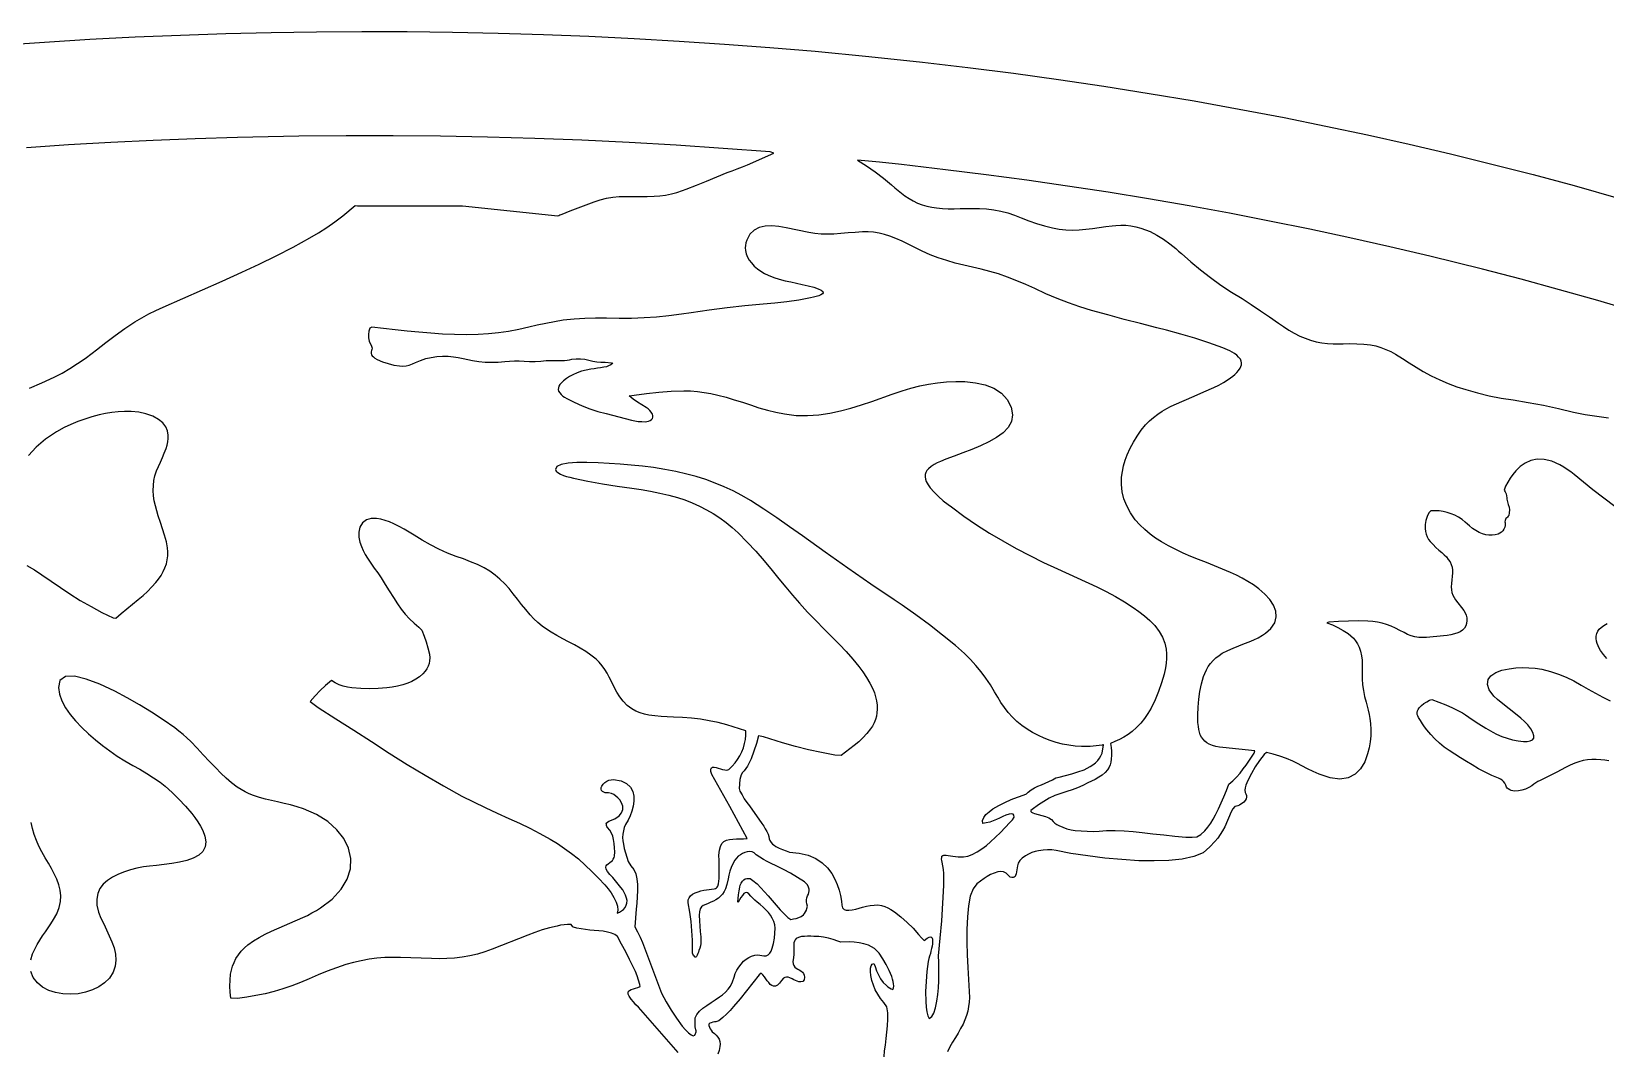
# Model space of a CAD drawing. Extents: x 0.6 to 24.6, y 0.2 to 12.2.
# Drawn here: x 10.96 to 18.5, y 7.35 to 12.24 of the extents above; entities that cross this region are included whole.
import ezdxf

# ---------------------------------------------------------------- set-up
doc = ezdxf.new("R2010")
doc.units = 0
doc.linetypes.add('0', pattern=[0])
doc.layers.add('1', color=7, linetype='0')

msp = doc.modelspace()

# ---------------------------------------------------------------- linework, layer by layer
at = {"layer": '1'}
for points in [[(10.800383, 12.177961), (11.017668, 12.193098), (11.235197, 12.20616), (11.452482, 12.217268), (11.670012, 12.226423), (11.887541, 12.233625), (12.10507, 12.238874), (12.322599, 12.24217), (12.540129, 12.243513), (12.757658, 12.242781), (12.975431, 12.240217), (13.192961, 12.235701), (13.41049, 12.229109), (13.627775, 12.220686), (13.845304, 12.210188), (14.06259, 12.197859), (14.279631, 12.183455), (14.496672, 12.167219), (14.713469, 12.148909), (14.972258, 12.12425), (15.228849, 12.096785), (15.446867, 12.071272), (15.66464, 12.04344), (15.881926, 12.013533), (16.099211, 11.981306), (16.315763, 11.947004), (16.532316, 11.910383), (16.748381, 11.871687), (16.963957, 11.830671), (17.163908, 11.790388), (17.363615, 11.74803), (17.56259, 11.703474), (17.76132, 11.656965), (17.959318, 11.608259), (18.157072, 11.5576), (18.354094, 11.504744), (18.576017, 11.441999)], [(10.946379, 10.533552), (11.005705, 10.558943), (11.064054, 10.586164), (11.102385, 10.606184), (11.139982, 10.627913), (11.176603, 10.651106), (11.212248, 10.675764), (11.246672, 10.701887), (11.266935, 10.717268), (11.311857, 10.752424), (11.357512, 10.786482), (11.403898, 10.819441), (11.451262, 10.851301), (11.484221, 10.870955), (11.517912, 10.889265), (11.552336, 10.906355), (11.587248, 10.922224), (11.681486, 10.96385), (11.775724, 11.005476), (11.869963, 11.047224), (11.964201, 11.088972), (12.047209, 11.127546), (12.129484, 11.167952), (12.210783, 11.210188), (12.291105, 11.254133), (12.331877, 11.278547), (12.371916, 11.304182), (12.410978, 11.331038), (12.449308, 11.359236), (12.507658, 11.408918), (12.519133, 11.408064), (12.541105, 11.407454), (12.97299, 11.407942), (13.002775, 11.407698), (13.023039, 11.406965), (13.479094, 11.360579), (13.484465, 11.362165), (13.489836, 11.364119), (13.495207, 11.366194), (13.500334, 11.368513), (13.538664, 11.383528), (13.576994, 11.398298), (13.615324, 11.412947), (13.653898, 11.427351), (13.683439, 11.436995), (13.713469, 11.444441), (13.743986, 11.449568), (13.774748, 11.452375), (13.805754, 11.452986), (13.839689, 11.452375), (13.873869, 11.452253), (13.907804, 11.45262), (13.94174, 11.453352), (13.969328, 11.455549), (13.996916, 11.459333), (14.02426, 11.464949), (14.050871, 11.472273), (14.077238, 11.481184), (14.095304, 11.487776), (14.144621, 11.506941), (14.193693, 11.526472), (14.242521, 11.54637), (14.291349, 11.566755), (14.316008, 11.575911), (14.340666, 11.585188), (14.36508, 11.594709), (14.389494, 11.604353), (14.515471, 11.660017), (14.498869, 11.665876), (14.273283, 11.683088), (14.047453, 11.698103), (13.821379, 11.711042), (13.595304, 11.721785), (13.36923, 11.730452), (13.143156, 11.736799), (12.916838, 11.741072), (12.690519, 11.743269), (12.464201, 11.743147), (12.237883, 11.74095), (11.943449, 11.734968), (11.740812, 11.728743), (11.53842, 11.720808), (11.336027, 11.711042), (11.133635, 11.699568), (10.931486, 11.68614)], [(18.649992, 10.899397), (18.467131, 10.953596), (18.283537, 11.005842), (18.099455, 11.056013), (17.914885, 11.104231), (17.662687, 11.166609), (17.471037, 11.211409), (17.279142, 11.254255), (17.08676, 11.295271), (16.893888, 11.334455), (16.700773, 11.371809), (16.50717, 11.407331), (16.313322, 11.441023), (16.11923, 11.472761), (15.92465, 11.502668), (15.729826, 11.530622), (15.535002, 11.556746), (15.339689, 11.581038), (15.234221, 11.593367), (15.128508, 11.605207), (15.022795, 11.61656), (14.917082, 11.627424), (14.959562, 11.60008), (15.001066, 11.571028), (15.041105, 11.540388), (15.080168, 11.508162), (15.096037, 11.494734), (15.11215, 11.48155), (15.128263, 11.468489), (15.144621, 11.455671), (15.164152, 11.44261), (15.184416, 11.431013), (15.205656, 11.421003), (15.227629, 11.41258), (15.25009, 11.405867), (15.273039, 11.400862), (15.296232, 11.397566), (15.324308, 11.395124), (15.352629, 11.393782), (15.380949, 11.393782), (15.409269, 11.395002), (15.428801, 11.395491), (15.448332, 11.395735), (15.467131, 11.395735), (15.501554, 11.395491), (15.535978, 11.393293), (15.570402, 11.388899), (15.604338, 11.382429), (15.637785, 11.373884), (15.6705, 11.363386), (15.702726, 11.350813), (15.739347, 11.336409), (15.776213, 11.323469), (15.81381, 11.311995), (15.851896, 11.302107), (15.883635, 11.296003), (15.915861, 11.292341), (15.948332, 11.290876), (15.980558, 11.291975), (16.012785, 11.295271), (16.044279, 11.299788), (16.075773, 11.304182), (16.107512, 11.308455), (16.139006, 11.312483), (16.156828, 11.31407), (16.180754, 11.315046), (16.204679, 11.314314), (16.228605, 11.31175), (16.252287, 11.307356), (16.27548, 11.301252), (16.298185, 11.29344), (16.320158, 11.283918), (16.352873, 11.266706), (16.384611, 11.247419), (16.41464, 11.225935), (16.443449, 11.20262), (16.457121, 11.190901), (16.470549, 11.179426), (16.515959, 11.139143), (16.562834, 11.100569), (16.610929, 11.063581), (16.660246, 11.028181), (16.710539, 10.994612), (16.762297, 10.962751), (16.805998, 10.934187), (16.849699, 10.905134), (16.892668, 10.875593), (16.935637, 10.845564), (16.960539, 10.828474), (16.985929, 10.812483), (17.012053, 10.797346), (17.038664, 10.783186), (17.064054, 10.772566), (17.090178, 10.763533), (17.117033, 10.756453), (17.144133, 10.750959), (17.171476, 10.747419), (17.199064, 10.74571), (17.226652, 10.745832), (17.245939, 10.746321), (17.279142, 10.747297), (17.312346, 10.746809), (17.345304, 10.744734), (17.378263, 10.741072), (17.40341, 10.735945), (17.427824, 10.728743), (17.45175, 10.719587), (17.474943, 10.708723), (17.49716, 10.695906), (17.530363, 10.675398), (17.563566, 10.65489), (17.597013, 10.634382), (17.630217, 10.613997), (17.669279, 10.592756), (17.709318, 10.573225), (17.75009, 10.555769), (17.791838, 10.540144), (17.834074, 10.526472), (17.889982, 10.510603), (17.946623, 10.497175), (18.003752, 10.486067), (18.061369, 10.477278), (18.134367, 10.465559), (18.207121, 10.452009), (18.279387, 10.436506), (18.351164, 10.41905), (18.406828, 10.408064), (18.462736, 10.398787), (18.518888, 10.391218)], [(10.932951, 9.683943), (10.969328, 9.662214), (11.004728, 9.638899), (11.139006, 9.547956), (11.189299, 9.51634), (11.241056, 9.486555), (11.293547, 9.458845), (11.347258, 9.43321), (11.359221, 9.431135), (11.386076, 9.45384), (11.412931, 9.476301), (11.440275, 9.498518), (11.467619, 9.520369), (11.490324, 9.539412), (11.512053, 9.559431), (11.532804, 9.580549), (11.55258, 9.602522), (11.565275, 9.618757), (11.57675, 9.635969), (11.58676, 9.654036), (11.595304, 9.672834), (11.602385, 9.692244), (11.606535, 9.711164), (11.608976, 9.73033), (11.609465, 9.749617), (11.608, 9.768904), (11.602873, 9.797102), (11.594084, 9.828352), (11.584562, 9.85948), (11.574553, 9.890364), (11.56381, 9.921125), (11.556486, 9.945051), (11.54965, 9.968855), (11.544523, 9.993147), (11.541105, 10.017805), (11.53964, 10.042585), (11.539885, 10.067366), (11.54257, 10.090925), (11.547697, 10.113997), (11.554777, 10.13658), (11.564299, 10.158308), (11.574064, 10.179426), (11.583342, 10.200788), (11.592375, 10.222395), (11.60092, 10.244001), (11.605803, 10.259871), (11.609221, 10.276106), (11.611174, 10.292463), (11.611662, 10.309065), (11.608, 10.329573), (11.599699, 10.348982), (11.585539, 10.36717), (11.565275, 10.383894), (11.537199, 10.399153), (11.504484, 10.410872), (11.469816, 10.418196), (11.433195, 10.421736), (11.402189, 10.421858), (11.371428, 10.420271), (11.340666, 10.416975), (11.310148, 10.41197), (11.279875, 10.405256), (11.245207, 10.396223), (11.211027, 10.385725), (11.177336, 10.37364), (11.144377, 10.359968), (11.111906, 10.344831), (11.075529, 10.324568), (11.023039, 10.289412), (10.978361, 10.251326), (10.940763, 10.210798)], [(18.548918, 9.966658), (18.443693, 10.04698), (18.354826, 10.1201), (18.338469, 10.132429), (18.321379, 10.144148), (18.304045, 10.155256), (18.286222, 10.16551), (18.246672, 10.183088), (18.210051, 10.191755), (18.177092, 10.192488), (18.147062, 10.186384), (18.119963, 10.174299), (18.096037, 10.157576), (18.074308, 10.136946), (18.060148, 10.119856), (18.047453, 10.101912), (18.035734, 10.083113), (18.025236, 10.063581), (18.0184, 10.044905), (18.023527, 10.036604), (18.027433, 10.027571), (18.030119, 10.018171), (18.031096, 10.008406), (18.032072, 10.00157), (18.033293, 9.994856), (18.035002, 9.988264), (18.036955, 9.981672), (18.03842, 9.975813), (18.042082, 9.963118), (18.043791, 9.949934), (18.043303, 9.93675), (18.040861, 9.923689), (18.037931, 9.919783), (18.034513, 9.915998), (18.030851, 9.91258), (18.027189, 9.909285), (18.024504, 9.904402), (18.023039, 9.899031), (18.022306, 9.893538), (18.023039, 9.888044), (18.023527, 9.885115), (18.023283, 9.875837), (18.02133, 9.866682), (18.017668, 9.858137), (18.012541, 9.850325), (18.006193, 9.843611), (17.998625, 9.83824), (17.99008, 9.834333), (17.975431, 9.830305), (17.960295, 9.828352), (17.945158, 9.828474), (17.930021, 9.830671), (17.915373, 9.834822), (17.898527, 9.842146), (17.88217, 9.851057), (17.866789, 9.861433), (17.852629, 9.873152), (17.842131, 9.882063), (17.832121, 9.89073), (17.81674, 9.903303), (17.800138, 9.914534), (17.78256, 9.924055), (17.76425, 9.93199), (17.745451, 9.938215), (17.72592, 9.94261), (17.706144, 9.945173), (17.686369, 9.946028), (17.666349, 9.944929), (17.656828, 9.935774), (17.649015, 9.917707), (17.643644, 9.899031), (17.640226, 9.879622), (17.63925, 9.86009), (17.640959, 9.84654), (17.644377, 9.833357), (17.649504, 9.820784), (17.656096, 9.808943), (17.664396, 9.798079), (17.67758, 9.783918), (17.691252, 9.770369), (17.705412, 9.757551), (17.720304, 9.745222), (17.731291, 9.735212), (17.741545, 9.72447), (17.750822, 9.712996), (17.759367, 9.700788), (17.765226, 9.688459), (17.769133, 9.675398), (17.770842, 9.661848), (17.770842, 9.648176), (17.769133, 9.63133), (17.767424, 9.614363), (17.765959, 9.597517), (17.764494, 9.580549), (17.765471, 9.567366), (17.767912, 9.554304), (17.772306, 9.541731), (17.77841, 9.52989), (17.785734, 9.518904), (17.825285, 9.468489), (17.832121, 9.457258), (17.83676, 9.445051), (17.839445, 9.432234), (17.840178, 9.419172), (17.838469, 9.406233), (17.834806, 9.39366), (17.827726, 9.382795), (17.818693, 9.373518), (17.807951, 9.366072), (17.796232, 9.360823), (17.779631, 9.355452), (17.762785, 9.351301), (17.745451, 9.348249), (17.728117, 9.346418), (17.645842, 9.338362), (17.627287, 9.337751), (17.608976, 9.338972), (17.590666, 9.342024), (17.572844, 9.346907), (17.555754, 9.353376), (17.539152, 9.361555), (17.5184, 9.372419), (17.497404, 9.382673), (17.476164, 9.392317), (17.454435, 9.401228), (17.432707, 9.407576), (17.41049, 9.412336), (17.388029, 9.415388), (17.365324, 9.416731), (17.318449, 9.417463), (17.27133, 9.416975), (17.224455, 9.415144), (17.17758, 9.41197), (17.168303, 9.40904), (17.194914, 9.398664), (17.220793, 9.386457), (17.245695, 9.372663), (17.269865, 9.357283), (17.283049, 9.346785), (17.295256, 9.334944), (17.305754, 9.321882), (17.315031, 9.307722), (17.322599, 9.292585), (17.329679, 9.2722), (17.334562, 9.251204), (17.337492, 9.229841), (17.338224, 9.208235), (17.338224, 9.14012), (17.339933, 9.111799), (17.343596, 9.083723), (17.348967, 9.055891), (17.356291, 9.028425), (17.361418, 9.008894), (17.366301, 8.989363), (17.370695, 8.969709), (17.37509, 8.949934), (17.378263, 8.926741), (17.379484, 8.8972), (17.378752, 8.867659), (17.375822, 8.83824), (17.370695, 8.809187), (17.363615, 8.7805), (17.349699, 8.742903), (17.329924, 8.709455), (17.304045, 8.682844), (17.270842, 8.665144), (17.230314, 8.658796), (17.183928, 8.665632), (17.160002, 8.672956), (17.131437, 8.683943), (17.103361, 8.696028), (17.075773, 8.709333), (17.048674, 8.723616), (17.026945, 8.734602), (17.004972, 8.745344), (16.974455, 8.758894), (16.943205, 8.770247), (16.911222, 8.779524), (16.878752, 8.786726), (16.86801, 8.778059), (16.845549, 8.74864), (16.825041, 8.717878), (16.806242, 8.686018), (16.789152, 8.653181), (16.784025, 8.641951), (16.779875, 8.630354), (16.776945, 8.618391), (16.774748, 8.606306), (16.775724, 8.59593), (16.779875, 8.588728), (16.782072, 8.580793), (16.782316, 8.572493), (16.780607, 8.564314), (16.776213, 8.556501), (16.770597, 8.549421), (16.764006, 8.543562), (16.756437, 8.538801), (16.749357, 8.535139), (16.742033, 8.532087), (16.734465, 8.529524), (16.726652, 8.527693), (16.717131, 8.51634), (16.709074, 8.502058), (16.678556, 8.430159), (16.668303, 8.411726), (16.657072, 8.394026), (16.644865, 8.376814), (16.631681, 8.360456), (16.606779, 8.334089), (16.575529, 8.306623), (16.530607, 8.288191), (16.474699, 8.275984), (16.41049, 8.269148), (16.340178, 8.266951), (16.266447, 8.268415), (16.184416, 8.273664), (16.102629, 8.281111), (16.021086, 8.290998), (15.939787, 8.303083), (15.870207, 8.317488), (15.849211, 8.319929), (15.827971, 8.320539), (15.806974, 8.319441), (15.785978, 8.316389), (15.769377, 8.312483), (15.753019, 8.307112), (15.737394, 8.300276), (15.722502, 8.291975), (15.707121, 8.280745), (15.695646, 8.26866), (15.687834, 8.25633), (15.684416, 8.244246), (15.677824, 8.204939), (15.675383, 8.198103), (15.672697, 8.193098), (15.668303, 8.189436), (15.662931, 8.187483), (15.657316, 8.187605), (15.649504, 8.189802), (15.640226, 8.199568), (15.629484, 8.208845), (15.617521, 8.214216), (15.604094, 8.215803), (15.589689, 8.21446), (15.572355, 8.208845), (15.55551, 8.201643), (15.539396, 8.192976), (15.52426, 8.182966), (15.506437, 8.170515), (15.488859, 8.156843), (15.471281, 8.134016), (15.458097, 8.098249), (15.449308, 8.052351), (15.443937, 7.998762), (15.44174, 7.938093), (15.441252, 7.877302), (15.442472, 7.816511), (15.445646, 7.755842), (15.453947, 7.61241), (15.452971, 7.590437), (15.450285, 7.568708), (15.44589, 7.547102), (15.440031, 7.525984), (15.432463, 7.505354), (15.423185, 7.485456), (15.411467, 7.463362), (15.39926, 7.441511), (15.386564, 7.420027), (15.373381, 7.398787), (15.360441, 7.376081), (15.348967, 7.352644)], [(18.511076, 9.238142), (18.495207, 9.256575), (18.481047, 9.276228), (18.474699, 9.286726), (18.469328, 9.297834), (18.464689, 9.309309), (18.461271, 9.321028), (18.459562, 9.332991), (18.460051, 9.345198), (18.46298, 9.357038), (18.467863, 9.368025), (18.474943, 9.378035), (18.483488, 9.38658), (18.497404, 9.396345), (18.512053, 9.405012)], [(14.056486, 7.34886), (13.866545, 7.565657), (13.854582, 7.578108), (13.843107, 7.591047), (13.832365, 7.604719), (13.822355, 7.618757), (13.817717, 7.629011), (13.81674, 7.636702), (13.818937, 7.642439), (13.824064, 7.646711), (13.831388, 7.650251), (13.842375, 7.653425), (13.853117, 7.657087), (13.863859, 7.661116), (13.874357, 7.665632), (13.873869, 7.675032), (13.867521, 7.695906), (13.859953, 7.716413), (13.851652, 7.736677), (13.842375, 7.756453), (13.824308, 7.794294), (13.80551, 7.83177), (13.785978, 7.868879), (13.765959, 7.905622), (13.753508, 7.914534), (13.737883, 7.921247), (13.717375, 7.926252), (13.696867, 7.930159), (13.675871, 7.932844), (13.654875, 7.934431), (13.633879, 7.935896), (13.612883, 7.938093), (13.592131, 7.941023), (13.571379, 7.944563), (13.555265, 7.949324), (13.552336, 7.951277), (13.543791, 7.96324), (13.526701, 7.962751), (13.509611, 7.961164), (13.492765, 7.958723), (13.47592, 7.955183), (13.440031, 7.946394), (13.404631, 7.936262), (13.369719, 7.924543), (13.335295, 7.911604), (13.165129, 7.843611), (13.129972, 7.831038), (13.094084, 7.820417), (13.057707, 7.811872), (13.020842, 7.805525), (12.984221, 7.801741), (12.947599, 7.799421), (12.910734, 7.798567), (12.873869, 7.799055), (12.725676, 7.804182), (12.687834, 7.804792), (12.649748, 7.803572), (12.61215, 7.800398), (12.574553, 7.795515), (12.537199, 7.788801), (12.50009, 7.780256), (12.463713, 7.770002), (12.418547, 7.755354), (12.374113, 7.738997), (12.330168, 7.721052), (12.286955, 7.701521), (12.245939, 7.684065), (12.204191, 7.668196), (12.161711, 7.653913), (12.118986, 7.641462), (12.075773, 7.630598), (12.032072, 7.621443), (11.987883, 7.613997), (11.943693, 7.608259), (11.911222, 7.608992), (11.908293, 7.637556), (11.907072, 7.666243), (11.907804, 7.695051), (11.91049, 7.723616), (11.914152, 7.743269), (11.919767, 7.762434), (11.926847, 7.780989), (11.935637, 7.798933), (11.947599, 7.817244), (11.961271, 7.834455), (11.976408, 7.850203), (11.99301, 7.864607), (12.019865, 7.883406), (12.047697, 7.90074), (12.076506, 7.916365), (12.106047, 7.930525), (12.256437, 7.995955), (12.278654, 8.00633), (12.300383, 8.017683), (12.321623, 8.029768), (12.342375, 8.042585), (12.397306, 8.084333), (12.440763, 8.131453), (12.469816, 8.180281), (12.484953, 8.229963), (12.486906, 8.279646), (12.476164, 8.327864), (12.453703, 8.374128), (12.4205, 8.417097), (12.376554, 8.456038), (12.323088, 8.489485), (12.260344, 8.516829), (12.229582, 8.526594), (12.198332, 8.535383), (12.167082, 8.543196), (12.135344, 8.54991), (12.106291, 8.556257), (12.077238, 8.563459), (12.048429, 8.57176), (12.020109, 8.580793), (11.999601, 8.588972), (11.979826, 8.598372), (11.960539, 8.608992), (11.941984, 8.620832), (11.914885, 8.642195), (11.888517, 8.664656), (11.863371, 8.688093), (11.839201, 8.712751), (11.809416, 8.744612), (11.779387, 8.77635), (11.749357, 8.807966), (11.719084, 8.83946), (11.700773, 8.856794), (11.682219, 8.873518), (11.662931, 8.889875), (11.6434, 8.905622), (11.587492, 8.943586), (11.530607, 8.980085), (11.472746, 9.014997), (11.414152, 9.048445), (11.354582, 9.080305), (11.284025, 9.113874), (11.218351, 9.139143), (11.161711, 9.152937), (11.118254, 9.151594), (11.091642, 9.132307), (11.085295, 9.098616), (11.089933, 9.066877), (11.101652, 9.034407), (11.11923, 9.001936), (11.141447, 8.969587), (11.167326, 8.938215), (11.197599, 8.906843), (11.229094, 8.876692), (11.261808, 8.847761), (11.2955, 8.820417), (11.330656, 8.794416), (11.366545, 8.76988), (11.403654, 8.746809), (11.441496, 8.725325), (11.475187, 8.706404), (11.508146, 8.686506), (11.540617, 8.665754), (11.572355, 8.644026), (11.596281, 8.625227), (11.629972, 8.594709), (11.662687, 8.562727), (11.693937, 8.529646), (11.723722, 8.495222), (11.738859, 8.475691), (11.752775, 8.455305), (11.765715, 8.434187), (11.777189, 8.412336), (11.786955, 8.385359), (11.791105, 8.359358), (11.78842, 8.335188), (11.776945, 8.313215), (11.757414, 8.295271), (11.731535, 8.280989), (11.700529, 8.26988), (11.664885, 8.261457), (11.628752, 8.254622), (11.592375, 8.249495), (11.555754, 8.245832), (11.521818, 8.242414), (11.492033, 8.238752), (11.461271, 8.232771), (11.430998, 8.224836), (11.401457, 8.214949), (11.372404, 8.20323), (11.344328, 8.189558), (11.320158, 8.173689), (11.299894, 8.155256), (11.284025, 8.134382), (11.273039, 8.110945), (11.268156, 8.084211), (11.268888, 8.054792), (11.277189, 8.021833), (11.288176, 7.993513), (11.301847, 7.965071), (11.315031, 7.936628), (11.328215, 7.907942), (11.341154, 7.879255), (11.351408, 7.849836), (11.358488, 7.820295), (11.360685, 7.791121), (11.357512, 7.762068), (11.347746, 7.733259), (11.329435, 7.705427), (11.306242, 7.682112), (11.279142, 7.663435), (11.248137, 7.648542), (11.214201, 7.637678), (11.178556, 7.63072), (11.141935, 7.627913), (11.105558, 7.629622), (11.070646, 7.635725), (11.038176, 7.646345), (11.008635, 7.661848), (10.983976, 7.682234), (10.964201, 7.708479), (10.952482, 7.736433)], [(18.520353, 8.747663), (18.501066, 8.749617), (18.481535, 8.752424), (18.460539, 8.754133), (18.439299, 8.754011), (18.418303, 8.752058), (18.397551, 8.748274), (18.377287, 8.742659), (18.357512, 8.735334), (18.335295, 8.725813), (18.313566, 8.715559), (18.292082, 8.704451), (18.271086, 8.69261), (18.191008, 8.653547), (18.18051, 8.647932), (18.1705, 8.641706), (18.160734, 8.634993), (18.151457, 8.62779), (18.136564, 8.618635), (18.120695, 8.611311), (18.103849, 8.606184), (18.08676, 8.603132), (18.069181, 8.6024), (18.060881, 8.603254), (18.052824, 8.60533), (18.045012, 8.608381), (18.037687, 8.61241), (18.033781, 8.616194), (18.030607, 8.62071), (18.028166, 8.625471), (18.026457, 8.63072), (18.022062, 8.639631), (18.016203, 8.647566), (18.008879, 8.654402), (18.000578, 8.659773), (17.991545, 8.663679), (17.95883, 8.677229), (17.926847, 8.692488), (17.895842, 8.709333), (17.865568, 8.727644), (17.837736, 8.744368), (17.809904, 8.761457), (17.78256, 8.778791), (17.755217, 8.796492), (17.731047, 8.813337), (17.708097, 8.83177), (17.686369, 8.851912), (17.666349, 8.873518), (17.647795, 8.896467), (17.637053, 8.910505), (17.626799, 8.92491), (17.617033, 8.939802), (17.607756, 8.954939), (17.604094, 8.962141), (17.601896, 8.969954), (17.601408, 8.97801), (17.602629, 8.986067), (17.605558, 8.993635), (17.610441, 9.001081), (17.621916, 9.011824), (17.634123, 9.021467), (17.647306, 9.030134), (17.660978, 9.037703), (17.671476, 9.041121), (17.705168, 9.028547), (17.738127, 9.014997), (17.771086, 9.000471), (17.803312, 8.984968), (17.818205, 8.976545), (17.832853, 8.967634), (17.864592, 8.945295), (17.897062, 8.923933), (17.930021, 8.903425), (17.963713, 8.884016), (17.982023, 8.875105), (18.006681, 8.864119), (18.032316, 8.854963), (18.058439, 8.847883), (18.085051, 8.842878), (18.111906, 8.839827), (18.128508, 8.840071), (18.142912, 8.842634), (18.153898, 8.847761), (18.160246, 8.85594), (18.161711, 8.867537), (18.156584, 8.882795), (18.146086, 8.900862), (18.131681, 8.918928), (18.116056, 8.935896), (18.098967, 8.951643), (18.0809, 8.966047), (18.003508, 9.02635), (17.985929, 9.041731), (17.969816, 9.057478), (17.947355, 9.087141), (17.938322, 9.11363), (17.941496, 9.136213), (17.955412, 9.15489), (17.978117, 9.169783), (18.007658, 9.181013), (18.042814, 9.188704), (18.074064, 9.192366), (18.105314, 9.193953), (18.136564, 9.193342), (18.167814, 9.190657), (18.19882, 9.185896), (18.241056, 9.175764), (18.279142, 9.162703), (18.316252, 9.147444), (18.352629, 9.13011), (18.387785, 9.110579), (18.421721, 9.090437), (18.456144, 9.071028), (18.491056, 9.052473), (18.526457, 9.034773)], [(10.952238, 7.793684), (10.961027, 7.822615), (10.971037, 7.844954), (10.982267, 7.86656), (10.994963, 7.887556), (11.008635, 7.907698), (11.022062, 7.927229), (11.035246, 7.94676), (11.048429, 7.966413), (11.061613, 7.986189), (11.07675, 8.013777), (11.088224, 8.043684), (11.094572, 8.072371), (11.096037, 8.099958), (11.093351, 8.126692), (11.087004, 8.152815), (11.07675, 8.17967), (11.064787, 8.206038), (11.051359, 8.23155), (11.036467, 8.256208), (11.020842, 8.28282), (11.004484, 8.311018), (10.990812, 8.337751), (10.979094, 8.365339), (10.96884, 8.39366), (10.960783, 8.42259), (10.954435, 8.452009)], [(15.044523, 7.32762), (15.046965, 7.356184), (15.050871, 7.384626), (15.055021, 7.41551), (15.058439, 7.446394), (15.060881, 7.4774), (15.06259, 7.508528), (15.061857, 7.538435), (15.057951, 7.567244), (15.044035, 7.588728), (15.027189, 7.608259), (15.014006, 7.628279), (15.002531, 7.649397), (14.993254, 7.671492), (14.985929, 7.694319), (14.980803, 7.717756), (14.979094, 7.736555), (14.979338, 7.752424), (14.982267, 7.764631), (14.987638, 7.772322), (14.995695, 7.775007), (15.002043, 7.760359), (15.008635, 7.740095), (15.017424, 7.720564), (15.028166, 7.702253), (15.040861, 7.685163), (15.05551, 7.669538), (15.06259, 7.663801), (15.070158, 7.658674), (15.078215, 7.654402), (15.08676, 7.650984), (15.089933, 7.657209), (15.09091, 7.667952), (15.090422, 7.678694), (15.088713, 7.689314), (15.085539, 7.69969), (15.081144, 7.712873), (15.068449, 7.741804), (15.054045, 7.770124), (15.03842, 7.79759), (15.021574, 7.824324), (15.010588, 7.836653), (14.998137, 7.847273), (14.984465, 7.856184), (14.969572, 7.863142), (14.947355, 7.870344), (14.92465, 7.875349), (14.901457, 7.878157), (14.878019, 7.878767), (14.83676, 7.877424), (14.823088, 7.882673), (14.800871, 7.890852), (14.778166, 7.897322), (14.754728, 7.90196), (14.731291, 7.904646), (14.707609, 7.905622), (14.692717, 7.906111), (14.677824, 7.906111), (14.662931, 7.905622), (14.648039, 7.904646), (14.633635, 7.90074), (14.623625, 7.895002), (14.618498, 7.889143), (14.614836, 7.882429), (14.612394, 7.875105), (14.611662, 7.867414), (14.611418, 7.855574), (14.61215, 7.837996), (14.611418, 7.820417), (14.609465, 7.802961), (14.606291, 7.785627), (14.608, 7.773542), (14.611418, 7.765486), (14.616301, 7.758406), (14.622648, 7.752546), (14.630217, 7.748152), (14.637541, 7.744368), (14.645597, 7.740339), (14.652678, 7.734602), (14.658049, 7.727522), (14.661955, 7.719221), (14.663664, 7.710432), (14.661711, 7.697493), (14.654142, 7.68968), (14.645353, 7.686995), (14.636076, 7.687971), (14.627775, 7.690779), (14.619719, 7.694075), (14.611662, 7.697981), (14.604094, 7.702253), (14.593107, 7.706892), (14.585295, 7.709333), (14.577238, 7.7097), (14.569181, 7.708235), (14.561857, 7.704817), (14.55258, 7.694807), (14.543058, 7.680647), (14.532804, 7.671247), (14.523283, 7.666731), (14.514738, 7.666365), (14.506681, 7.669416), (14.498869, 7.675276), (14.491301, 7.684065), (14.483976, 7.693098), (14.476896, 7.702375), (14.470304, 7.711897), (14.463224, 7.72093), (14.455412, 7.728498), (14.445158, 7.721785), (14.415373, 7.682844), (14.385099, 7.64427), (14.354094, 7.606184), (14.322599, 7.568586), (14.306242, 7.550154), (14.288908, 7.532698), (14.270597, 7.516096), (14.251554, 7.500471), (14.238371, 7.496077), (14.230558, 7.4951), (14.22299, 7.493513), (14.215666, 7.491438), (14.208342, 7.488752), (14.2059, 7.486799), (14.204435, 7.484114), (14.203947, 7.481062), (14.204679, 7.478132), (14.207853, 7.47032), (14.211271, 7.462751), (14.215178, 7.455427), (14.219572, 7.448347), (14.230558, 7.439924), (14.239592, 7.432234), (14.24716, 7.422956), (14.253019, 7.412458), (14.256681, 7.400984), (14.258146, 7.389143), (14.257414, 7.37718), (14.253019, 7.35887), (14.246672, 7.341291)]]:
    msp.add_lwpolyline(points, dxfattribs=at)
for points in [[(14.803068, 11.272688), (14.773039, 11.271589), (14.74301, 11.272322), (14.713224, 11.275007), (14.683439, 11.279646), (14.575529, 11.302473), (14.540129, 11.308332), (14.506193, 11.311506), (14.474699, 11.31053), (14.44589, 11.304304), (14.420988, 11.291731), (14.40048, 11.271467), (14.385588, 11.242414), (14.381926, 11.230574), (14.379484, 11.218367), (14.378752, 11.205915), (14.379728, 11.193464), (14.383635, 11.177229), (14.389738, 11.161604), (14.397795, 11.147078), (14.408049, 11.133772), (14.421965, 11.119246), (14.437101, 11.106184), (14.453459, 11.094343), (14.470793, 11.084089), (14.488859, 11.0753), (14.515226, 11.064802), (14.542082, 11.055891), (14.569426, 11.048567), (14.597013, 11.04283), (14.624846, 11.037214), (14.652433, 11.031111), (14.680021, 11.024397), (14.707365, 11.017073), (14.728605, 11.009748), (14.74301, 11.003157), (14.750334, 10.997053), (14.752043, 10.991438), (14.748869, 10.986067), (14.741789, 10.981306), (14.731535, 10.976789), (14.719328, 10.972639), (14.706144, 10.969221), (14.692228, 10.966169), (14.635588, 10.955915), (14.578459, 10.947493), (14.52133, 10.940657), (14.463957, 10.935652), (14.377531, 10.927961), (14.291349, 10.918562), (14.205412, 10.907576), (14.119719, 10.89488), (14.072599, 10.888411), (14.013029, 10.880598), (13.953215, 10.874495), (13.8934, 10.870344), (13.833342, 10.867903), (13.773283, 10.867292), (13.713224, 10.868513), (13.661222, 10.868879), (13.609465, 10.867414), (13.557707, 10.864241), (13.505949, 10.859236), (13.464201, 10.852156), (13.422697, 10.844221), (13.381437, 10.83531), (13.340178, 10.825422), (13.292326, 10.81468), (13.243986, 10.805891), (13.195402, 10.799055), (13.146574, 10.79405), (13.097502, 10.790998), (13.040617, 10.790022), (12.983732, 10.790632), (12.926847, 10.792952), (12.870207, 10.79698), (12.813322, 10.801863), (12.756681, 10.807356), (12.700041, 10.813215), (12.6434, 10.819563), (12.587492, 10.8253), (12.577726, 10.822004), (12.57382, 10.806379), (12.571867, 10.790388), (12.572355, 10.774275), (12.574797, 10.758284), (12.58676, 10.735701), (12.588224, 10.73033), (12.588713, 10.724836), (12.58798, 10.719221), (12.586271, 10.713972), (12.584806, 10.70738), (12.584806, 10.700544), (12.58676, 10.694075), (12.590178, 10.688215), (12.59506, 10.683455), (12.602873, 10.677351), (12.612638, 10.671492), (12.638517, 10.660261), (12.665373, 10.65135), (12.692961, 10.644636), (12.720793, 10.640242), (12.736418, 10.639753), (12.752043, 10.641218), (12.767424, 10.644514), (12.782316, 10.649641), (12.796476, 10.656599), (12.821379, 10.666853), (12.846769, 10.675154), (12.873137, 10.681135), (12.899748, 10.685041), (12.926359, 10.68675), (12.953215, 10.686262), (12.98007, 10.683577), (13.002531, 10.679914), (13.025236, 10.675886), (13.047453, 10.671492), (13.069914, 10.666609), (13.100676, 10.661604), (13.131681, 10.658674), (13.162931, 10.657698), (13.193937, 10.658796), (13.224943, 10.661848), (13.248137, 10.663679), (13.27133, 10.664534), (13.294523, 10.664412), (13.317717, 10.663191), (13.344328, 10.661726), (13.371183, 10.661726), (13.397795, 10.663191), (13.424406, 10.666121), (13.50009, 10.665754), (13.512053, 10.666853), (13.524015, 10.668196), (13.535978, 10.670149), (13.547697, 10.672346), (13.568205, 10.674055), (13.588713, 10.674055), (13.608976, 10.67198), (13.62924, 10.668196), (13.648039, 10.663557), (13.667326, 10.660261), (13.686613, 10.65843), (13.706144, 10.657942), (13.737638, 10.655256), (13.743254, 10.652937), (13.733976, 10.645735), (13.723478, 10.639997), (13.712492, 10.635969), (13.700773, 10.633528), (13.685148, 10.631208), (13.669523, 10.628889), (13.653654, 10.626692), (13.638029, 10.624495), (13.615568, 10.620222), (13.593596, 10.614363), (13.572111, 10.606916), (13.551115, 10.597883), (13.535978, 10.589216), (13.52133, 10.579451), (13.507658, 10.568586), (13.494719, 10.556746), (13.489347, 10.55052), (13.485197, 10.54344), (13.482512, 10.535505), (13.481535, 10.527327), (13.483244, 10.519636), (13.488859, 10.510725), (13.495695, 10.50279), (13.503508, 10.496077), (13.512541, 10.490583), (13.522795, 10.484236), (13.558683, 10.465803), (13.595793, 10.449324), (13.63339, 10.434797), (13.671965, 10.422224), (13.711027, 10.411848), (13.832609, 10.380964), (13.848967, 10.377302), (13.865568, 10.374617), (13.882414, 10.373152), (13.89926, 10.372663), (13.907072, 10.373762), (13.91464, 10.375837), (13.921965, 10.379133), (13.928556, 10.383284), (13.933195, 10.388655), (13.935881, 10.395369), (13.935881, 10.402571), (13.933683, 10.409407), (13.928312, 10.418806), (13.921476, 10.427351), (13.913176, 10.434553), (13.904142, 10.440535), (13.882414, 10.453108), (13.861418, 10.46678), (13.841154, 10.481428), (13.821623, 10.497053), (13.845304, 10.500227), (13.904631, 10.508284), (13.964201, 10.514387), (14.023771, 10.518538), (14.083586, 10.520857), (14.116545, 10.520124), (14.14926, 10.517683), (14.181974, 10.513655), (14.214445, 10.508039), (14.246672, 10.500837), (14.286467, 10.489973), (14.326017, 10.478498), (14.365324, 10.466169), (14.404387, 10.453108), (14.444426, 10.440046), (14.484953, 10.42845), (14.525724, 10.41844), (14.566984, 10.410017), (14.623381, 10.403181), (14.678068, 10.401838), (14.731535, 10.405378), (14.784025, 10.413069), (14.835051, 10.424299), (14.885832, 10.437605), (14.935881, 10.452986), (14.985197, 10.47032), (15.082609, 10.505232), (15.131437, 10.521467), (15.173185, 10.534163), (15.215422, 10.544783), (15.258146, 10.553205), (15.301359, 10.559553), (15.344572, 10.563581), (15.388273, 10.565413), (15.43173, 10.565046), (15.482267, 10.559797), (15.529387, 10.549299), (15.571379, 10.532942), (15.607267, 10.510115), (15.635588, 10.480085), (15.654875, 10.441999), (15.660734, 10.406477), (15.655119, 10.374617), (15.639494, 10.345808), (15.615324, 10.320173), (15.584318, 10.29698), (15.547697, 10.276228), (15.506681, 10.257307), (15.464933, 10.239607), (15.422941, 10.223249), (15.380217, 10.208235), (15.340666, 10.193342), (15.314543, 10.182844), (15.299162, 10.176008), (15.284269, 10.167707), (15.270353, 10.158186), (15.25717, 10.147444), (15.25009, 10.139265), (15.244963, 10.129744), (15.242033, 10.119246), (15.241301, 10.108503), (15.24301, 10.097761), (15.24716, 10.085676), (15.255461, 10.070906), (15.265226, 10.056379), (15.284758, 10.034285), (15.305754, 10.013533), (15.328215, 9.994123), (15.351652, 9.976301), (15.36801, 9.964094), (15.42758, 9.920637), (15.488371, 9.879011), (15.550383, 9.839094), (15.613615, 9.80113), (15.677824, 9.764997), (15.743254, 9.730696), (15.809416, 9.698347), (15.876554, 9.667952), (16.064787, 9.58177), (16.109709, 9.559431), (16.153898, 9.535505), (16.197111, 9.509871), (16.239347, 9.482649), (16.266935, 9.462996), (16.293303, 9.441877), (16.318693, 9.419294), (16.342619, 9.395491), (16.363859, 9.367903), (16.379972, 9.339582), (16.390715, 9.310896), (16.397306, 9.281721), (16.399504, 9.259504), (16.399748, 9.237165), (16.398283, 9.214949), (16.394865, 9.192854), (16.388273, 9.162947), (16.375822, 9.120832), (16.361174, 9.079329), (16.344328, 9.038801), (16.325041, 8.99925), (16.310392, 8.974104), (16.293791, 8.950178), (16.27548, 8.927595), (16.255461, 8.906477), (16.233976, 8.886946), (16.214689, 8.872786), (16.194426, 8.86009), (16.173185, 8.848982), (16.151213, 8.83946), (16.131193, 8.830793), (16.13339, 8.81175), (16.134611, 8.792707), (16.135099, 8.773542), (16.134367, 8.754377), (16.132658, 8.741194), (16.128996, 8.728376), (16.123625, 8.716047), (16.116789, 8.704695), (16.10507, 8.691511), (16.090178, 8.67906), (16.07382, 8.668196), (16.056974, 8.658308), (16.03964, 8.649153), (16.021818, 8.640852), (15.997404, 8.628767), (15.972502, 8.618025), (15.946867, 8.608625), (15.920988, 8.600447), (15.892668, 8.590681), (15.864347, 8.580183), (15.837004, 8.567488), (15.810637, 8.552717), (15.78549, 8.535994), (15.75424, 8.514265), (15.749113, 8.508528), (15.748137, 8.504011), (15.751066, 8.500349), (15.757414, 8.497175), (15.766203, 8.494246), (15.783781, 8.489851), (15.801115, 8.484968), (15.818449, 8.479719), (15.835539, 8.47386), (15.84799, 8.465315), (15.85507, 8.456648), (15.863371, 8.448835), (15.872404, 8.442122), (15.88217, 8.436628), (15.901213, 8.428328), (15.920988, 8.421736), (15.941252, 8.416853), (15.96176, 8.413679), (15.990324, 8.410749), (16.019133, 8.409285), (16.047941, 8.40904), (16.07675, 8.410261), (16.110929, 8.412703), (16.153654, 8.41258), (16.196623, 8.410994), (16.239347, 8.407942), (16.281828, 8.403547), (16.334318, 8.397444), (16.386808, 8.391829), (16.439543, 8.386457), (16.492033, 8.381453), (16.521818, 8.380598), (16.545012, 8.383284), (16.564543, 8.394636), (16.583586, 8.411848), (16.59799, 8.429548), (16.611418, 8.447981), (16.623381, 8.46739), (16.634123, 8.487532), (16.649015, 8.516462), (16.661955, 8.545759), (16.67465, 8.575178), (16.686857, 8.604719), (16.698576, 8.634504), (16.717375, 8.651228), (16.735197, 8.669172), (16.751799, 8.688215), (16.767179, 8.708235), (16.780607, 8.726789), (16.793791, 8.74571), (16.806486, 8.764753), (16.818937, 8.784163), (16.822355, 8.795515), (16.669767, 8.810896), (16.652922, 8.812971), (16.63632, 8.816389), (16.619963, 8.821394), (16.604094, 8.82762), (16.593107, 8.833723), (16.583097, 8.841413), (16.574553, 8.850447), (16.567228, 8.860701), (16.561369, 8.871809), (16.557463, 8.883772), (16.554045, 8.896589), (16.551847, 8.911482), (16.549894, 8.930159), (16.549162, 8.967512), (16.550627, 9.004866), (16.554045, 9.042097), (16.55966, 9.078962), (16.567472, 9.115583), (16.577238, 9.151594), (16.582609, 9.165754), (16.590178, 9.182844), (16.599699, 9.198957), (16.610441, 9.214216), (16.622648, 9.228376), (16.63632, 9.241194), (16.650969, 9.252668), (16.666838, 9.262678), (16.692961, 9.275618), (16.719328, 9.287703), (16.746183, 9.298689), (16.773527, 9.308821), (16.795744, 9.317488), (16.817472, 9.327009), (16.838713, 9.337507), (16.859709, 9.348982), (16.874601, 9.358992), (16.89926, 9.380964), (16.918303, 9.408552), (16.925871, 9.43675), (16.923674, 9.464949), (16.912687, 9.493025), (16.894377, 9.520369), (16.870207, 9.546736), (16.841642, 9.57176), (16.816252, 9.590315), (16.789885, 9.607527), (16.762541, 9.623396), (16.734709, 9.6378), (16.7059, 9.650618), (16.667814, 9.666609), (16.629728, 9.682112), (16.591398, 9.697493), (16.553068, 9.712385), (16.516203, 9.727156), (16.479826, 9.743025), (16.443693, 9.759871), (16.408293, 9.777693), (16.374601, 9.79698), (16.346769, 9.81468), (16.320402, 9.834333), (16.295256, 9.855574), (16.271574, 9.878523), (16.249601, 9.903059), (16.226164, 9.935774), (16.208097, 9.969099), (16.195158, 10.003035), (16.186857, 10.037458), (16.183195, 10.072371), (16.183683, 10.107527), (16.18759, 10.134871), (16.193449, 10.16197), (16.201017, 10.188459), (16.210783, 10.214338), (16.224455, 10.245344), (16.24008, 10.275251), (16.257902, 10.304182), (16.277433, 10.33177), (16.298674, 10.358015), (16.316984, 10.376448), (16.336271, 10.393538), (16.357023, 10.409163), (16.378508, 10.423445), (16.401213, 10.436018), (16.418547, 10.445051), (16.436369, 10.45384), (16.483732, 10.47447), (16.531096, 10.495344), (16.578459, 10.516218), (16.625578, 10.537214), (16.649504, 10.548689), (16.672697, 10.561506), (16.695158, 10.575666), (16.716642, 10.591047), (16.726652, 10.599592), (16.735929, 10.60887), (16.744474, 10.619001), (16.752043, 10.629744), (16.755949, 10.637434), (16.758146, 10.645857), (16.758635, 10.654402), (16.757414, 10.662947), (16.753263, 10.672712), (16.745207, 10.682966), (16.735929, 10.692122), (16.725676, 10.699934), (16.714445, 10.706404), (16.703459, 10.712385), (16.692228, 10.717878), (16.680754, 10.722883), (16.669035, 10.7274), (16.602629, 10.750837), (16.53549, 10.772566), (16.467863, 10.792585), (16.399748, 10.810896), (16.353117, 10.823225), (16.274504, 10.843), (16.196135, 10.863386), (16.117765, 10.884748), (16.039885, 10.906721), (15.983976, 10.924055), (15.928801, 10.943098), (15.874357, 10.96385), (15.820402, 10.986433), (15.767179, 11.010725), (15.724211, 11.030256), (15.680998, 11.048567), (15.637053, 11.065535), (15.592619, 11.081404), (15.551359, 11.093122), (15.509855, 11.103987), (15.468107, 11.114119), (15.426359, 11.123396), (15.385344, 11.133284), (15.344816, 11.145002), (15.304777, 11.15843), (15.265471, 11.173567), (15.226652, 11.190413), (15.18881, 11.208845), (15.160246, 11.223738), (15.130949, 11.237654), (15.101652, 11.250715), (15.071623, 11.2628), (15.046232, 11.270857), (15.020597, 11.276838), (14.99423, 11.280867), (14.967863, 11.28282), (14.941252, 11.282698), (14.906584, 11.280622), (14.87216, 11.278303), (14.837492, 11.275618)], [(15.71591, 8.583357), (15.726896, 8.589338), (15.735197, 8.597151), (15.750334, 8.607649), (15.765959, 8.616926), (15.78256, 8.625105), (15.799406, 8.632063), (15.816984, 8.639509), (15.834562, 8.647444), (15.851652, 8.655989), (15.868742, 8.6649), (15.883879, 8.669294), (15.914396, 8.67613), (15.94467, 8.684309), (15.974455, 8.69383), (16.003752, 8.704695), (16.0184, 8.711531), (16.032804, 8.719465), (16.046232, 8.728376), (16.059172, 8.738264), (16.069181, 8.74803), (16.077726, 8.759138), (16.084806, 8.771101), (16.090178, 8.78404), (16.097502, 8.823103), (16.094572, 8.823347), (16.089933, 8.822493), (16.076017, 8.820173), (16.061857, 8.818342), (16.047941, 8.816999), (16.033781, 8.816145), (15.992033, 8.816023), (15.961271, 8.817976), (15.930754, 8.821882), (15.90048, 8.827497), (15.870451, 8.835066), (15.841154, 8.844465), (15.812346, 8.855574), (15.784513, 8.868391), (15.75717, 8.882917), (15.731047, 8.899153), (15.7059, 8.916853), (15.68173, 8.93614), (15.660246, 8.95677), (15.640226, 8.978865), (15.621672, 9.00218), (15.604826, 9.026716), (15.589689, 9.052351), (15.582121, 9.064924), (15.574553, 9.077375), (15.554533, 9.110823), (15.532804, 9.143171), (15.509611, 9.174421), (15.484953, 9.204573), (15.458586, 9.233381), (15.430998, 9.260847), (15.401945, 9.286848), (15.387541, 9.299421), (15.325285, 9.350203), (15.261808, 9.399519), (15.196867, 9.447126), (15.130949, 9.493025), (15.092863, 9.519392), (14.981779, 9.594465), (14.871428, 9.670515), (14.761808, 9.747663), (14.652922, 9.825788), (14.591642, 9.869246), (14.529631, 9.912092), (14.467375, 9.954084), (14.404387, 9.995344), (14.363127, 10.019026), (14.32089, 10.040876), (14.277922, 10.060896), (14.233976, 10.078962), (14.189299, 10.095198), (14.144133, 10.109602), (14.098234, 10.121931), (14.0455, 10.134016), (13.992277, 10.144392), (13.939054, 10.152937), (13.885344, 10.159773), (13.831388, 10.1649), (13.778654, 10.169538), (13.725676, 10.173201), (13.672697, 10.175764), (13.619719, 10.177229), (13.571135, 10.176497), (13.529142, 10.173323), (13.496428, 10.167097), (13.475431, 10.157331), (13.469084, 10.143415), (13.472013, 10.135481), (13.479582, 10.128645), (13.49301, 10.121321), (13.50717, 10.115095), (13.521818, 10.109968), (13.536711, 10.106184), (13.554533, 10.101789), (13.624357, 10.08824), (13.694426, 10.075788), (13.764738, 10.064558), (13.835295, 10.054304), (13.879972, 10.047468), (13.924406, 10.039656), (13.968596, 10.030745), (14.012785, 10.020979), (14.053312, 10.009382), (14.089201, 9.997541), (14.124601, 9.983992), (14.159025, 9.968367), (14.192717, 9.951155), (14.225431, 9.932112), (14.25717, 9.91136), (14.287443, 9.888899), (14.31674, 9.864973), (14.344816, 9.83946), (14.387297, 9.796125), (14.428801, 9.75157), (14.46884, 9.705793), (14.507658, 9.65904), (14.540129, 9.61949), (14.572844, 9.580183), (14.606047, 9.541121), (14.63925, 9.50218), (14.677824, 9.460432), (14.717131, 9.419294), (14.75717, 9.378645), (14.797697, 9.338728), (14.8309, 9.305159), (14.863127, 9.270613), (14.894133, 9.23509), (14.923918, 9.198591), (14.942717, 9.173323), (14.960051, 9.147078), (14.97592, 9.119978), (14.990324, 9.092024), (14.998137, 9.073347), (15.003996, 9.054182), (15.00839, 9.034529), (15.011076, 9.014509), (15.012053, 8.994368), (15.010588, 8.977522), (15.007658, 8.960798), (15.002775, 8.944563), (14.996428, 8.928938), (14.988615, 8.913923), (14.979338, 8.899763), (14.962004, 8.87779), (14.943205, 8.857038), (14.922941, 8.837873), (14.901213, 8.820051), (14.838469, 8.772566), (14.808195, 8.774641), (14.744963, 8.78636), (14.681974, 8.800032), (14.619474, 8.815657), (14.557463, 8.833113), (14.496183, 8.852522), (14.46591, 8.862532), (14.441984, 8.867292), (14.432463, 8.829695), (14.4205, 8.792707), (14.40634, 8.756575), (14.389738, 8.721418), (14.381437, 8.710066), (14.373137, 8.699812), (14.365812, 8.690657), (14.359709, 8.680525), (14.355314, 8.669538), (14.352629, 8.658064), (14.349455, 8.614485), (14.353361, 8.602278), (14.363371, 8.583601), (14.374113, 8.56529), (14.385832, 8.547712), (14.398527, 8.530745), (14.459074, 8.447004), (14.467131, 8.434553), (14.474943, 8.421858), (14.481779, 8.408796), (14.488371, 8.395491), (14.491301, 8.383772), (14.493254, 8.373884), (14.496916, 8.364485), (14.502287, 8.35594), (14.509123, 8.348372), (14.516935, 8.342146), (14.524992, 8.337019), (14.541105, 8.329084), (14.557707, 8.32176), (14.574308, 8.315046), (14.591398, 8.308943), (14.637785, 8.305159), (14.681242, 8.295149), (14.717863, 8.27928), (14.748381, 8.25865), (14.773527, 8.234358), (14.793547, 8.207258), (14.809172, 8.17906), (14.819914, 8.153669), (14.828703, 8.127668), (14.835539, 8.100935), (14.840178, 8.073835), (14.842619, 8.055159), (14.845304, 8.042097), (14.852629, 8.035017), (14.862638, 8.031477), (14.87509, 8.030867), (14.891935, 8.033308), (14.908781, 8.036604), (14.925383, 8.040632), (14.94174, 8.045393), (14.959806, 8.050154), (14.978117, 8.053572), (14.996672, 8.055647), (15.015226, 8.056257), (15.031584, 8.05345), (15.047697, 8.048811), (15.063078, 8.042219), (15.077482, 8.033796), (15.094084, 8.022932), (15.125334, 7.99864), (15.155363, 7.972395), (15.183439, 7.944563), (15.210051, 7.915022), (15.224211, 7.898542), (15.237394, 7.885969), (15.250822, 7.896467), (15.260832, 7.901838), (15.2684, 7.902571), (15.273527, 7.899641), (15.276213, 7.893293), (15.276945, 7.881819), (15.276457, 7.870344), (15.274992, 7.85887), (15.272551, 7.847639), (15.269621, 7.835432), (15.266447, 7.823347), (15.263029, 7.811262), (15.259367, 7.799177), (15.256437, 7.785261), (15.25009, 7.737532), (15.245695, 7.689558), (15.243986, 7.641462), (15.24423, 7.593367), (15.246183, 7.566633), (15.249357, 7.543196), (15.25424, 7.524885), (15.260588, 7.512312), (15.273039, 7.520735), (15.283293, 7.538191), (15.291105, 7.562239), (15.297453, 7.594343), (15.302092, 7.62657), (15.305021, 7.659163), (15.306486, 7.691755), (15.306974, 7.721785), (15.306974, 7.751936), (15.30673, 7.781965), (15.305998, 7.811995), (15.314299, 7.896223), (15.321135, 7.980696), (15.326506, 8.065168), (15.330656, 8.149763), (15.3309, 8.189436), (15.330656, 8.207747), (15.329191, 8.225935), (15.32675, 8.244001), (15.322844, 8.261946), (15.321379, 8.268782), (15.320646, 8.275862), (15.32089, 8.282942), (15.321867, 8.2899), (15.325773, 8.293562), (15.331388, 8.295271), (15.342131, 8.294783), (15.352629, 8.293684), (15.363127, 8.292097), (15.373625, 8.290022), (15.386564, 8.288435), (15.399504, 8.287336), (15.412443, 8.286604), (15.425383, 8.28636), (15.446135, 8.289656), (15.467619, 8.297468), (15.491301, 8.310408), (15.513762, 8.325056), (15.53549, 8.341169), (15.555754, 8.35887), (15.579679, 8.381086), (15.603117, 8.403913), (15.625822, 8.427107), (15.648283, 8.450911), (15.660978, 8.464216), (15.667814, 8.477156), (15.667326, 8.487043), (15.662931, 8.49217), (15.655119, 8.493391), (15.644621, 8.491438), (15.628996, 8.485823), (15.613371, 8.479597), (15.598234, 8.473005), (15.583097, 8.465925), (15.567717, 8.458967), (15.551603, 8.453474), (15.535002, 8.449568), (15.518156, 8.447126), (15.517179, 8.461042), (15.522306, 8.475203), (15.533049, 8.489241), (15.548185, 8.503035), (15.56674, 8.51634), (15.59506, 8.53282), (15.624357, 8.547712), (15.654142, 8.56114), (15.68466, 8.573103)], [(14.141203, 7.458113), (14.138762, 7.472029), (14.137785, 7.486067), (14.137785, 7.500227), (14.13925, 7.514265), (14.146818, 7.531233), (14.158781, 7.546614), (14.17465, 7.560774), (14.19467, 7.574568), (14.214933, 7.58824), (14.235197, 7.601789), (14.255461, 7.615095), (14.270109, 7.626081), (14.283781, 7.638288), (14.296232, 7.651838), (14.307219, 7.666487), (14.317961, 7.688337), (14.325041, 7.709944), (14.331144, 7.726789), (14.338957, 7.743025), (14.348234, 7.758528), (14.358732, 7.773054), (14.370695, 7.786482), (14.382414, 7.796125), (14.395353, 7.804182), (14.409269, 7.81053), (14.423918, 7.815046), (14.43881, 7.817732), (14.467131, 7.81175), (14.478361, 7.812483), (14.487883, 7.816877), (14.495939, 7.824446), (14.502531, 7.834944), (14.508146, 7.848249), (14.51425, 7.872175), (14.518644, 7.896345), (14.52133, 7.920759), (14.522551, 7.945417), (14.519865, 7.961653), (14.515226, 7.9774), (14.508635, 7.992537), (14.500334, 8.006697), (14.490324, 8.019758), (14.477873, 8.03343), (14.464445, 8.04637), (14.450529, 8.058577), (14.436125, 8.070173), (14.425138, 8.078718), (14.414885, 8.088118), (14.405363, 8.098127), (14.396574, 8.10887), (14.390226, 8.113874), (14.384123, 8.115339), (14.378263, 8.114119), (14.372648, 8.110456), (14.36508, 8.101301), (14.358, 8.091658), (14.351652, 8.081526), (14.346037, 8.070906), (14.343351, 8.069807), (14.344816, 8.087629), (14.347013, 8.105452), (14.349455, 8.123152), (14.352385, 8.140852), (14.35507, 8.151106), (14.359221, 8.160749), (14.36508, 8.169538), (14.37216, 8.177351), (14.378996, 8.181257), (14.386564, 8.183332), (14.394377, 8.183699), (14.402189, 8.182234), (14.415861, 8.174177), (14.435392, 8.156965), (14.453947, 8.138777), (14.471769, 8.119612), (14.488615, 8.099714), (14.507414, 8.077131), (14.526701, 8.054914), (14.546232, 8.032942), (14.566252, 8.011335), (14.582609, 7.995588), (14.597013, 7.987165), (14.610929, 7.989363), (14.623381, 7.991804), (14.635588, 7.995832), (14.647062, 8.001448), (14.657804, 8.008528), (14.663664, 8.015242), (14.668303, 8.022688), (14.671965, 8.030745), (14.674406, 8.039167), (14.676603, 8.049788), (14.673918, 8.061995), (14.672453, 8.071516), (14.672697, 8.08116), (14.67465, 8.090681), (14.678068, 8.099714), (14.681486, 8.107405), (14.683683, 8.115461), (14.684904, 8.123762), (14.684904, 8.132185), (14.682219, 8.141951), (14.676603, 8.153181), (14.662687, 8.167707), (14.629972, 8.188581), (14.596281, 8.208235), (14.562101, 8.226545), (14.527189, 8.243513), (14.503019, 8.255476), (14.484221, 8.264265), (14.46591, 8.274153), (14.448088, 8.284895), (14.430998, 8.296736), (14.421476, 8.306135), (14.412443, 8.310774), (14.40048, 8.312117), (14.388517, 8.311262), (14.376799, 8.308332), (14.365812, 8.30345), (14.355314, 8.29698), (14.345549, 8.289289), (14.33676, 8.280622), (14.328947, 8.270857), (14.318449, 8.253767), (14.310637, 8.236311), (14.304289, 8.218245), (14.29965, 8.19969), (14.296721, 8.180769), (14.291105, 8.154402), (14.283537, 8.132795), (14.277189, 8.120222), (14.269377, 8.108503), (14.260344, 8.097883), (14.249846, 8.088484), (14.238371, 8.080427), (14.22592, 8.073957), (14.213713, 8.068953), (14.201262, 8.063826), (14.189299, 8.058455), (14.177092, 8.052961), (14.168303, 8.047102), (14.162687, 8.037092), (14.159513, 8.02342), (14.158293, 8.006697), (14.159513, 7.980696), (14.160978, 7.954695), (14.162931, 7.928694), (14.165373, 7.902815), (14.165861, 7.882795), (14.165617, 7.871199), (14.164152, 7.859846), (14.160978, 7.848616), (14.156828, 7.837873), (14.154387, 7.830305), (14.151457, 7.822981), (14.148283, 7.815657), (14.144621, 7.808577), (14.143156, 7.806746), (14.140959, 7.805891), (14.138517, 7.806135), (14.136564, 7.807478), (14.133146, 7.811506), (14.129972, 7.815901), (14.127287, 7.820539), (14.12509, 7.825422), (14.125822, 7.841413), (14.125578, 7.886702), (14.123137, 7.93199), (14.118742, 7.977156), (14.112638, 8.022078), (14.104338, 8.066633), (14.10507, 8.079939), (14.109221, 8.091047), (14.116545, 8.100325), (14.12631, 8.108015), (14.13925, 8.114363), (14.152433, 8.119612), (14.166105, 8.12364), (14.180265, 8.126326), (14.192717, 8.128523), (14.205168, 8.130476), (14.217619, 8.132185), (14.23007, 8.13365), (14.235441, 8.134993), (14.24008, 8.137678), (14.243986, 8.141462), (14.246916, 8.146101), (14.250334, 8.158186), (14.252531, 8.170515), (14.253508, 8.182966), (14.253263, 8.195539), (14.253263, 8.220198), (14.253263, 8.244978), (14.253019, 8.269636), (14.252531, 8.294294), (14.254484, 8.318464), (14.259367, 8.336897), (14.266935, 8.350691), (14.276701, 8.360334), (14.288908, 8.366682), (14.302824, 8.370222), (14.31967, 8.371687), (14.33676, 8.372663), (14.353605, 8.37303), (14.370695, 8.372908), (14.387785, 8.374128), (14.346281, 8.451521), (14.304289, 8.528547), (14.261564, 8.605452), (14.218596, 8.68199), (14.21298, 8.696516), (14.213224, 8.70677), (14.216398, 8.713118), (14.221769, 8.716169), (14.229094, 8.716536), (14.239347, 8.71446), (14.249601, 8.712019), (14.259611, 8.709089), (14.269621, 8.705793), (14.280119, 8.70323), (14.290129, 8.702009), (14.300138, 8.704817), (14.316496, 8.721785), (14.330168, 8.737288), (14.342375, 8.754011), (14.353117, 8.771711), (14.36215, 8.790266), (14.369719, 8.809553), (14.375578, 8.829451), (14.379484, 8.849714), (14.381681, 8.870344), (14.38217, 8.890974), (14.290129, 8.919416), (14.248381, 8.930159), (14.206144, 8.939192), (14.16342, 8.946394), (14.120695, 8.951765), (14.077726, 8.955183), (14.034513, 8.956892), (14.004972, 8.957991), (13.975187, 8.960066), (13.945646, 8.962996), (13.916349, 8.96678), (13.895109, 8.971052), (13.874357, 8.977278), (13.854094, 8.985579), (13.835051, 8.99571), (13.812346, 9.012678), (13.793058, 9.032331), (13.777189, 9.053816), (13.762541, 9.076399), (13.749601, 9.099714), (13.738127, 9.123884), (13.726408, 9.147566), (13.716642, 9.166975), (13.705412, 9.18553), (13.692717, 9.203108), (13.678556, 9.219587), (13.662931, 9.234724), (13.638762, 9.253889), (13.613615, 9.271589), (13.587492, 9.287825), (13.560392, 9.302473), (13.531828, 9.317122), (13.503752, 9.332136), (13.475676, 9.347639), (13.447844, 9.363386), (13.425627, 9.377668), (13.404387, 9.393171), (13.384123, 9.410017), (13.364836, 9.428083), (13.346769, 9.447248), (13.326017, 9.471785), (13.30551, 9.496809), (13.285734, 9.522078), (13.266203, 9.547712), (13.245695, 9.572615), (13.224943, 9.59593), (13.202482, 9.617781), (13.178556, 9.6378), (13.153166, 9.655989), (13.126554, 9.672346), (13.094084, 9.687727), (13.060881, 9.701887), (13.027189, 9.714827), (12.99301, 9.726423), (12.950773, 9.742903), (12.909269, 9.761335), (12.868986, 9.781843), (12.829435, 9.804182), (12.791105, 9.828352), (12.767424, 9.843367), (12.743254, 9.857649), (12.718596, 9.871077), (12.693449, 9.88365), (12.673185, 9.892439), (12.652433, 9.899763), (12.631193, 9.905378), (12.609465, 9.909407), (12.584318, 9.909163), (12.561857, 9.902327), (12.543547, 9.888044), (12.530363, 9.86656), (12.524748, 9.843855), (12.524992, 9.819929), (12.530119, 9.795149), (12.537687, 9.775251), (12.546232, 9.755842), (12.556242, 9.736921), (12.567472, 9.718855), (12.583342, 9.695051), (12.599699, 9.67137), (12.616056, 9.64781), (12.632902, 9.624495), (12.651945, 9.593122), (12.671476, 9.56175), (12.691008, 9.530622), (12.710783, 9.499617), (12.728361, 9.474592), (12.747404, 9.450788), (12.768156, 9.428205), (12.790129, 9.407087), (12.813322, 9.387312), (12.826994, 9.373152), (12.838469, 9.34532), (12.848478, 9.316877), (12.856779, 9.288069), (12.863859, 9.258772), (12.865812, 9.240705), (12.86508, 9.227034), (12.862638, 9.213606), (12.858244, 9.200666), (12.85214, 9.188337), (12.844328, 9.177107), (12.832121, 9.163557), (12.816008, 9.150007), (12.798674, 9.138166), (12.780119, 9.128157), (12.760832, 9.1201), (12.736174, 9.112043), (12.711027, 9.105574), (12.685637, 9.100691), (12.660002, 9.097517), (12.618254, 9.093855), (12.576262, 9.092512), (12.534269, 9.093611), (12.492521, 9.097029), (12.471525, 9.100325), (12.451017, 9.10533), (12.430998, 9.112043), (12.411467, 9.120344), (12.393644, 9.131819), (12.366301, 9.10887), (12.340422, 9.084455), (12.315763, 9.058699), (12.29257, 9.031599), (12.330168, 9.002546), (12.415861, 8.948713), (12.501554, 8.894392), (12.58676, 8.839582), (12.671721, 8.784407), (12.756926, 8.730207), (12.843351, 8.677717), (12.930754, 8.627058), (13.019133, 8.57823), (13.075041, 8.550032), (13.131437, 8.52281), (13.188322, 8.496321), (13.245451, 8.470686), (13.295744, 8.447981), (13.345304, 8.423933), (13.394133, 8.398664), (13.442472, 8.372175), (13.477873, 8.350569), (13.512541, 8.327497), (13.545988, 8.303083), (13.578459, 8.277205), (13.611174, 8.247297), (13.643156, 8.216536), (13.674406, 8.184919), (13.704679, 8.152571), (13.720793, 8.13365), (13.735441, 8.11363), (13.748625, 8.09239), (13.759855, 8.070295), (13.765715, 8.050276), (13.766935, 8.031477), (13.76425, 8.017561), (13.77548, 8.021711), (13.785734, 8.027693), (13.795012, 8.035139), (13.802824, 8.04405), (13.807951, 8.054426), (13.810881, 8.065535), (13.811613, 8.077009), (13.809904, 8.088484), (13.805021, 8.1024), (13.798674, 8.115828), (13.790861, 8.128401), (13.782072, 8.140242), (13.769377, 8.156111), (13.756193, 8.171858), (13.74301, 8.187361), (13.729582, 8.20262), (13.718596, 8.217024), (13.712248, 8.228376), (13.710295, 8.237043), (13.71176, 8.243757), (13.715666, 8.24925), (13.735929, 8.264143), (13.741545, 8.269758), (13.745939, 8.276106), (13.749601, 8.283064), (13.751799, 8.290632), (13.752775, 8.31053), (13.752287, 8.330549), (13.750578, 8.350447), (13.747648, 8.370222), (13.743254, 8.385969), (13.73715, 8.401106), (13.728849, 8.415144), (13.71884, 8.428083), (13.715666, 8.432478), (13.713469, 8.437483), (13.712492, 8.442732), (13.712248, 8.448103), (13.724211, 8.457258), (13.753263, 8.468977), (13.773527, 8.482771), (13.785978, 8.498152), (13.791349, 8.514265), (13.791105, 8.530378), (13.785734, 8.546125), (13.776701, 8.560652), (13.768156, 8.569929), (13.758635, 8.578108), (13.748137, 8.584944), (13.736662, 8.590193), (13.722502, 8.593122), (13.714933, 8.593122), (13.707365, 8.594465), (13.700285, 8.596785), (13.693449, 8.600325), (13.689299, 8.60533), (13.68759, 8.611677), (13.688078, 8.618513), (13.691008, 8.625959), (13.697844, 8.634993), (13.705656, 8.642927), (13.714689, 8.649763), (13.724699, 8.655134), (13.747648, 8.657942), (13.783049, 8.65074), (13.809416, 8.638166), (13.827726, 8.621199), (13.839201, 8.600691), (13.844572, 8.577742), (13.844816, 8.553328), (13.841154, 8.529646), (13.835051, 8.506453), (13.826994, 8.48387), (13.81674, 8.462263), (13.804533, 8.441633), (13.798674, 8.426863), (13.794279, 8.411482), (13.791594, 8.395857), (13.790617, 8.379866), (13.791349, 8.363997), (13.794035, 8.348249), (13.798429, 8.327009), (13.803801, 8.306135), (13.810148, 8.285383), (13.817472, 8.264997), (13.829924, 8.243879), (13.844084, 8.226545), (13.853605, 8.205427), (13.859465, 8.181257), (13.86215, 8.154524), (13.86215, 8.124739), (13.860929, 8.094954), (13.858488, 8.065168), (13.854826, 8.035627), (13.848478, 7.951765), (13.86215, 7.927107), (13.874601, 7.901838), (13.886076, 7.876081), (13.89633, 7.849836), (13.967375, 7.65843), (13.977873, 7.633039), (13.999846, 7.591902), (14.023771, 7.551863), (14.049406, 7.513044), (14.076994, 7.475447), (14.092375, 7.45738), (14.106291, 7.442976), (14.118986, 7.433455), (14.12924, 7.429182), (14.137541, 7.431379), (14.140226, 7.439436), (14.142179, 7.44383), (14.143156, 7.448591), (14.142912, 7.453474)]]:
    msp.add_lwpolyline(points, close=True, dxfattribs=at)

doc.saveas('drawing.dxf')
